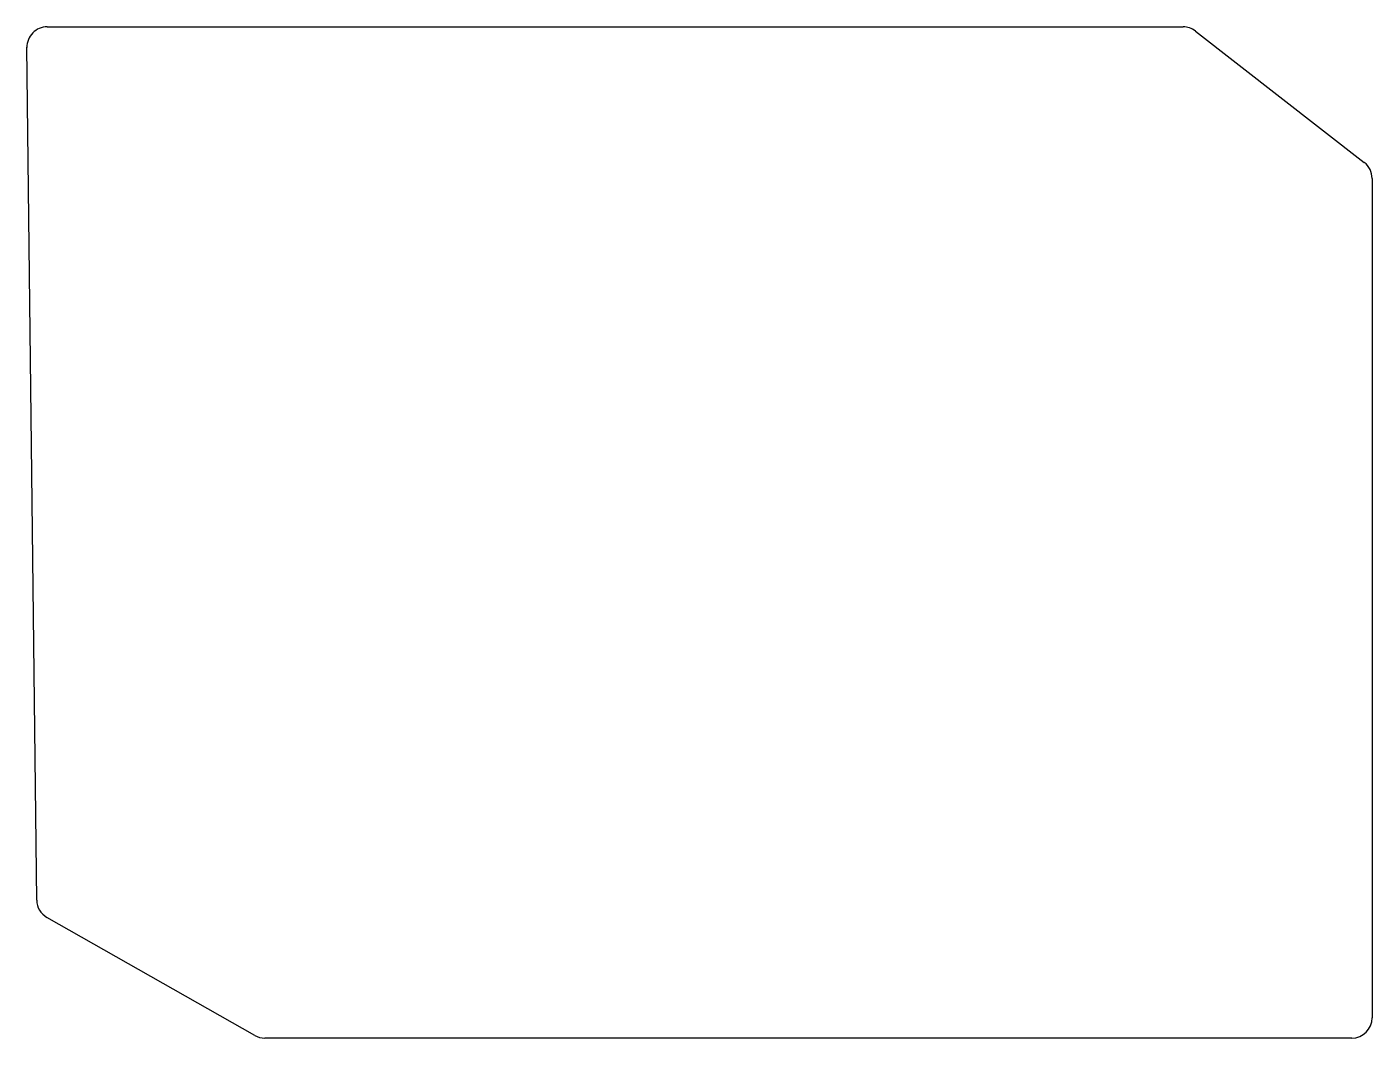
# Model space of a CAD drawing. Header units: millimetres. Extents: x 86 to 219, y -173 to -73.
import ezdxf

# ---------------------------------------------------------------- set-up
doc = ezdxf.new("R2010")
doc.units = ezdxf.units.MM

msp = doc.modelspace()

# ---------------------------------------------------------------- linework, layer by layer
for p, q in [((88.02, -73), (200.31, -73)), ((201.54, -73.42), (218.23, -86.4)), ((86.99, -159.35), (86.02, -75.02)), ((219, -87.98), (219, -171)), ((108.54, -172.74), (88, -161.07)), ((217, -173), (109.53, -173))]:
    msp.add_line(p, q)
for centre, start, end in [((88.02, -75), 90, 180.6548), ((200.31, -75), 52.125, 90), ((217, -87.98), 0, 52.125), ((88.99, -159.33), 180.6548, 240.3956), ((217, -171), 270, 0), ((109.53, -171), 240.3956, 270)]:
    msp.add_arc(centre, 2, start, end)

doc.saveas('drawing.dxf')
